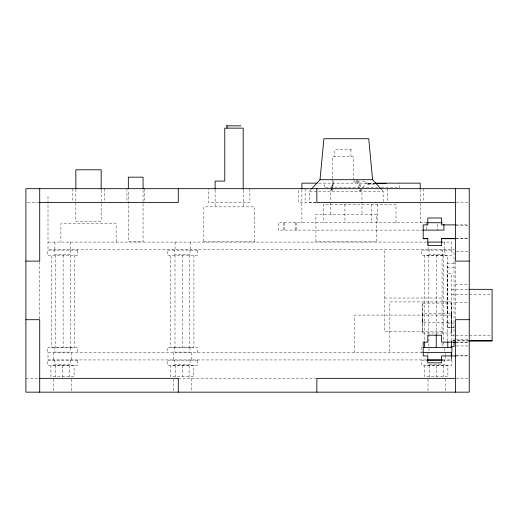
<?xml version="1.0" encoding="UTF-8"?>
<svg xmlns="http://www.w3.org/2000/svg" width="518" height="518" viewBox="0 0 518 518"><rect width="100%" height="100%" fill="white"/><g stroke="black" fill="none" stroke-linecap="round" stroke-linejoin="round"><path stroke-width="0.39" stroke-dasharray="2.59 1.94" d="M422.377 319.23L422.371 322.643L451.372 322.643L451.379 320.344L451.372 322.643M422.358 315.74L422.371 313.435L451.372 313.435L451.372 333.003L422.371 333.003L422.338 318.039M451.366 315.74L451.372 313.435M451.314 359.939L451.34 356.986M451.405 318.039L451.372 303.082L422.371 303.082L422.371 333.003M451.372 303.082L451.372 333.003M331.87 188.196L331.196 191.213L332.414 188.597M332.044 187.445L333.055 182.925L333.631 185.981L332.718 187.943M331.339 188.287L330.665 191.213L330.665 201.683M331.507 187.561L332.517 183.178L334.265 180.86M360.826 189.989L359.874 191.213L357.29 180.471M362.736 187.542L367.042 182.032L360.929 180.594M315.883 202.719L309.486 202.719L309.486 191.213L311.065 189.484M351.826 149.78L334.829 149.78L334.829 156.682M318.79 183.152L374.326 183.152M375.647 183.612L367.223 183.612L367.223 184.078L375.647 184.078M378.03 187.756L324.216 187.756L324.216 183.152M381.248 187.756L399.721 187.756L399.721 183.152M309.486 191.213L383.145 191.213L383.145 201.683M27.435 202.493L38.941 202.493M316.213 202.493L298.439 202.493L298.439 188.681M456.164 202.493L468.466 202.493M427.085 222.746L278.179 222.746L278.179 230.115L422.086 230.115M455.426 224.89L468.466 224.89M456.19 225.336L468.466 225.336M456.19 238.248L468.466 238.248M455.426 238.701L468.466 238.701M203.833 241.854L254.474 241.854M47.999 242.081L427.033 242.081M442.081 242.081L451.282 242.081L451.282 249.449M456.19 251.288L469.237 251.288M454.04 263.312L447.138 263.261L447.138 327.713L454.04 327.713M447.138 267.864L454.04 267.864M455.426 284.252L469.237 284.252M451.353 289.316L468.136 289.355M451.353 294.425L490.501 294.412M384.524 298.018L442.074 298.018M451.372 301.929L389.821 301.929L389.821 352.57M455.426 302.247L469.237 302.247M451.359 315.093L354.675 315.093L354.681 352.57M447.138 323.109L454.04 323.109M447.138 327.654L454.04 327.654M442.074 331.624L384.524 331.624L384.524 249.449M451.353 335.768L490.501 335.781M456.19 339.678L469.237 339.678M452.952 340.838L468.136 340.838M452.952 340.876L469.237 340.922M455.426 342.133L468.466 342.12M456.19 342.579L468.466 342.566M456.19 345.94L469.237 345.94M422.015 347.507L421.497 347.507L421.497 352.57M422.351 352.57L47.306 352.57L47.306 347.507L77.694 347.507L77.694 352.57M456.19 355.49L468.466 355.484M455.426 355.944L468.466 355.931M426.314 359.939L47.999 359.939L47.999 352.57M442.981 359.939L451.372 359.939L451.372 356.986M428.302 360.139L421.497 360.139L421.497 365.203L451.877 365.203L451.877 360.139L441.349 360.139M429.046 364.743L444.327 364.743L444.327 360.139M25.9 378.347L38.941 378.347M178.283 378.347L316.045 378.347M456.19 378.347L468.466 378.347M381.565 189.484L383.145 191.213M357.491 179.701L360.567 187.613M360.852 188.332L361.965 191.213L361.965 214.232M356.242 180.465L356.74 181.999L354.817 181.993L354.416 180.465M422.371 303.082L422.403 318.039M422.371 313.435L422.377 316.848M422.371 322.643L422.364 321.296M455.426 261.894L455.426 319.897M454.04 340.967L454.04 249.449L47.999 249.449L47.999 196.044M451.359 340.838L451.359 273.2L447.669 273.2L447.669 315.093M447.785 341.045L447.785 255.432L424.663 255.432L424.663 341.045M445.551 353.308L445.551 354.778M445.551 355.516L445.551 359.939M445.551 379.118L445.551 392.158M444.373 242.081L444.373 249.449M444.327 250.11L444.327 254.714L429.046 254.714L429.046 250.11M444.327 348.271L444.327 352.11M443.589 255.432L443.589 341.045M443.589 341.854L443.589 346.697M443.22 365.663L443.22 376.709M442.074 249.449L442.074 333.741M442.074 343.376L442.074 346.587M437.814 224.216L437.814 230.115M436.318 365.663L436.318 376.709M436.227 255.432L436.227 333.773M429.416 365.663L429.416 376.709M429.046 348.271L429.046 352.11M428.859 255.432L428.859 333.773M428.859 334.583L428.859 346.697M428.723 242.819L428.723 249.449M428.01 352.57L428.01 354.778M428.01 379.118L428.01 392.158M426.308 222.746L426.308 230.115M423.659 188.681L423.659 201.722M420.208 189.62L420.208 222.746M396.005 222.746L396.005 204.332L323.413 204.332L323.413 222.746M387.516 188.681L387.516 201.722M377.389 204.332L377.389 222.746M373.912 183.612L373.912 184.078M372.96 183.612L372.96 184.078M371.807 204.332L371.807 222.746M370.487 183.612L370.487 184.078M370.24 183.612L370.24 184.078M370.085 183.612L370.085 184.078M369.483 183.612L369.483 184.078M369.315 183.612L369.315 184.078M369.133 183.612L369.133 184.078M368.965 183.612L368.965 184.078M368.253 183.612L368.253 184.078M368.117 183.612L368.117 184.078M367.748 183.612L367.748 184.078M367.398 183.612L367.398 184.078M360.12 191.213L360.12 182.006L353.218 182.006L353.218 156.682L332.511 156.682L332.511 178.36M350.919 149.78L350.919 156.682M344.936 204.332L344.936 222.746M332.511 179.163L332.511 191.213M330.665 202.493L330.665 214.232M305.115 188.681L305.115 202.493M301.89 189.62L301.89 222.746M296.872 222.746L296.872 230.115M295.791 222.746L295.791 230.115M284.278 222.746L284.278 230.115M283.204 222.746L283.204 230.115M254.474 242.081L254.474 206.863L203.833 206.863L203.833 242.081M249.87 188.681L249.87 202.493L208.437 202.493L208.437 188.681M243.195 189.996L243.195 206.863M215.112 189.944L215.112 206.863M197.572 352.57L197.572 347.507L167.184 347.507L167.184 352.57M193.92 255.173L193.92 347.248L170.798 347.248L170.798 255.173M191.239 352.57L191.239 359.939M191.239 378.347L191.239 392.158M190.715 242.081L190.715 249.449M190.022 250.11L190.022 254.714L174.741 254.714L174.741 250.11M190.022 347.507L190.022 352.11L174.741 352.11L174.741 347.507M190.022 360.139L190.022 364.743L174.741 364.743L174.741 360.139M189.724 255.173L189.724 347.248M189.102 365.663L189.102 376.709M182.362 255.173L182.362 347.248M182.194 365.663L182.194 376.709M175.291 365.663L175.291 376.709M175.058 242.081L175.058 249.449M174.993 255.173L174.993 347.248M173.698 352.57L173.698 359.939M173.698 379.118L173.698 392.158M144.444 188.681L144.444 201.722M143.065 190.061L143.065 241.621L128.334 241.621L128.334 190.061M126.949 188.681L126.949 201.722M116.129 242.081L116.129 223.666L60.891 223.666L60.891 242.081M104.623 188.681L104.623 201.722M101.172 189.944L101.172 221.367L75.848 221.367L75.848 189.944M74.683 255.173L74.683 347.248L51.56 347.248L51.56 255.173M72.397 188.681L72.397 201.722M71.361 352.57L71.361 359.939M71.361 379.118L71.361 392.158M70.558 242.081L70.558 249.449M70.487 255.173L70.487 347.248M70.137 250.11L70.137 254.714L54.856 254.714L54.856 250.11M70.137 347.507L70.137 352.11L54.856 352.11L54.856 347.507M70.137 360.139L70.137 364.743L54.856 364.743L54.856 360.139M69.406 365.663L69.406 376.709M63.125 255.173L63.125 347.248M62.497 365.663L62.497 376.709M55.756 255.173L55.756 347.248M55.594 365.663L55.594 376.709M54.902 242.081L54.902 249.449M53.82 352.57L53.82 359.939M53.82 379.118L53.82 392.158M39.711 261.894L39.711 318.946M376.703 214.232L315.935 214.232L315.935 241.854L376.703 241.854L376.703 214.232M77.694 250.11L47.306 250.11L47.306 255.173L77.694 255.173L77.694 250.11M197.572 250.11L167.184 250.11L167.184 255.173L197.572 255.173L197.572 250.11M451.877 250.11L421.497 250.11L421.497 255.173L451.877 255.173L451.877 250.11M77.694 360.139L47.306 360.139L47.306 365.203L77.694 365.203L77.694 360.139M197.572 360.139L167.184 360.139L167.184 365.203L197.572 365.203L197.572 360.139M74.061 365.663L50.939 365.663L50.939 376.709L74.061 376.709L74.061 365.663M193.758 365.663L170.636 365.663L170.636 376.709L193.758 376.709L193.758 365.663M447.882 365.663L424.754 365.663L424.754 376.709L447.882 376.709L447.882 365.663"/><path stroke-width="0.78" d="M311.596 188.908L320.027 179.701L323.899 138.727L368.738 138.727L372.604 179.701L381.034 188.908M25.9 319.723L39.711 319.697L39.711 392.158M226.12 125.842L240.87 125.842M320.027 179.701L372.604 179.701M317.184 183.152L301.89 183.152L301.89 188.811M375.136 183.152L420.208 183.152L420.208 188.811M374.954 183.612L386.156 183.612M39.711 202.493L178.283 202.493L178.283 188.681M455.426 202.493L316.854 202.493L316.854 188.681M427.745 222.746L442.314 222.746M455.426 224.89L441.614 224.89L441.614 217.981L427.803 217.981L427.803 224.89L423.2 224.89L423.2 238.701L427.803 238.701M422.895 230.115L443.913 230.115L443.913 224.216M423.2 238.578L427.803 238.578L427.803 245.603L441.614 245.603L441.614 238.578L455.426 238.578M441.614 238.701L455.426 238.701M427.842 242.081L442.391 242.081M25.9 261.098L39.711 261.098L39.711 188.681M469.237 261.098L455.426 261.098L455.426 188.681M468.926 289.316L492.1 289.355L492.094 340.876L468.926 340.876M469.237 319.697L455.426 319.697L455.426 392.158M468.932 340.838L492.1 340.838M455.426 342.12L441.614 342.12L441.614 335.211L427.803 335.211L427.803 342.12L423.2 342.12L423.2 355.931L427.803 355.931L427.803 362.833L441.614 362.833L441.614 355.931L455.426 355.931M450.848 346.587L454.04 346.587L454.04 341.77M423.53 347.507L451.877 347.507L451.877 352.57L423.076 352.57M427.926 359.939L442.482 359.939M427.518 360.139L442.081 360.139M39.711 378.347L178.283 378.347L178.283 392.158M455.426 378.347L316.854 378.347L316.854 392.158M451.372 341.317L451.359 347.785M447.785 341.854L447.785 347.507M436.227 334.583L436.227 347.507M424.663 341.854L424.663 347.507M243.195 189.193L243.195 128.14L224.78 128.14L224.78 181.08L215.112 181.08L215.112 189.141M227.078 125.842L227.078 128.14M143.065 188.448L143.065 177.169L128.334 177.169L128.334 188.448M101.172 189.141L101.172 169.807L75.848 169.807L75.848 189.141M451.372 352.57L451.346 356.255L451.372 352.57M469.237 188.681L25.9 188.681L25.9 392.158L469.237 392.158L469.237 188.681"/></g></svg>
